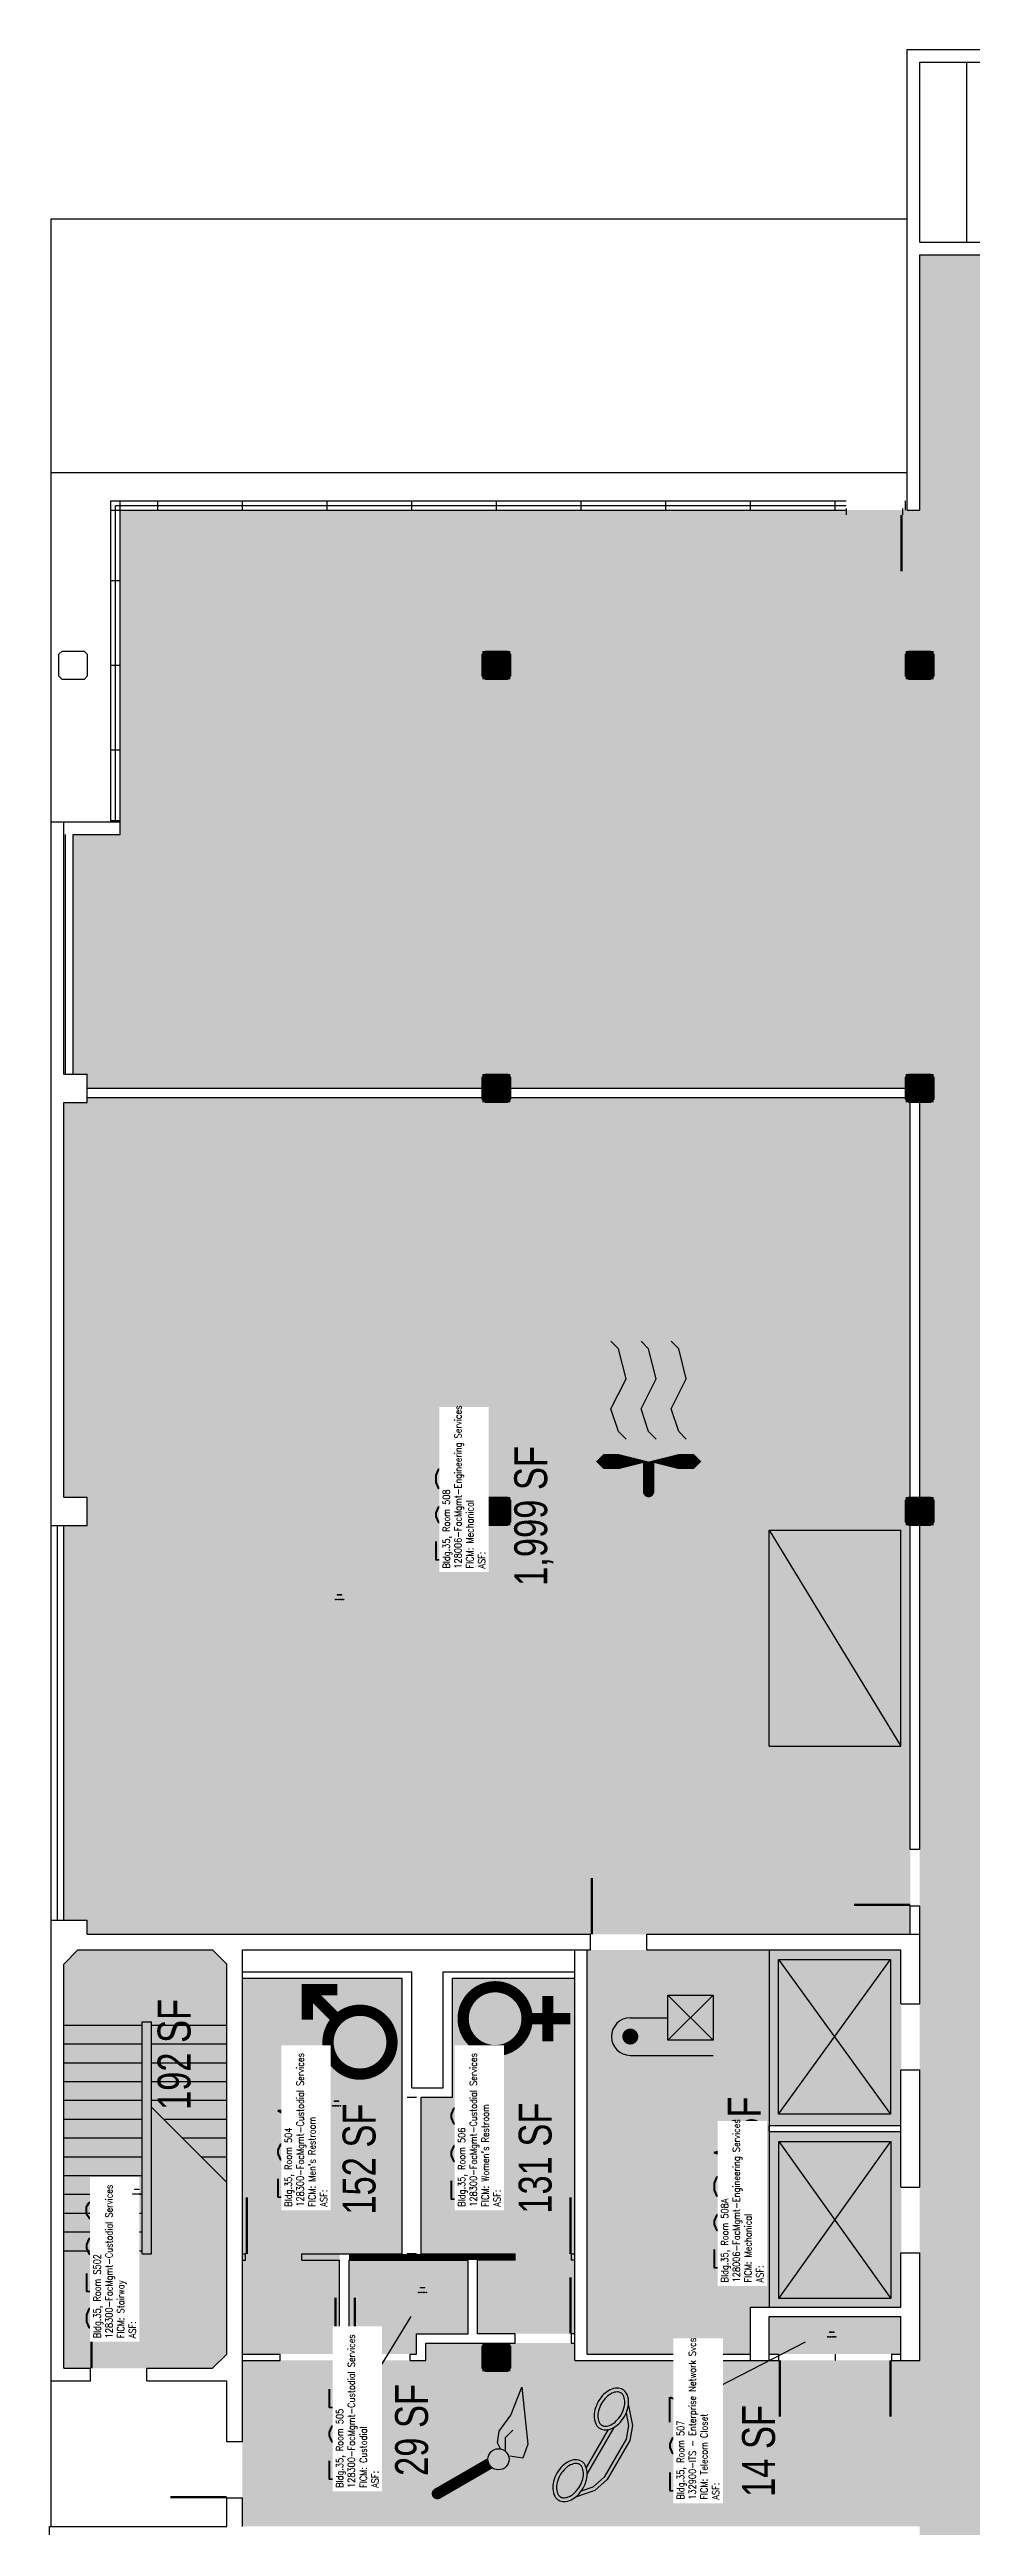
# Model space of a CAD drawing. Header units: inches. Extents: x 0 to 3255, y 0 to 2553.
# Drawn here: x 255 to 843, y 972 to 2553 of the extents above; entities that cross this region are included whole.
import ezdxf
from ezdxf.enums import TextEntityAlignment as Align

# ---------------------------------------------------------------- set-up
doc = ezdxf.new("R2010")
doc.units = ezdxf.units.IN
doc.header["$LTSCALE"] = 10
doc.header["$MEASUREMENT"] = 0
doc.layers.get('0').update_dxf_attribs({"linetype": 'CONTINUOUS'})
for name, color, linetype in [('A-DOOR', 2, 'CONTINUOUS'), ('A-FLOR', 3, 'CONTINUOUS'), ('A-GLAZ', 1, 'CONTINUOUS'), ('A-GLAZ-SILL', 2, 'CONTINUOUS'), ('A-IDEN-CNUM', 7, 'CONTINUOUS'), ('A-IDEN-ICON', 4, 'CONTINUOUS'), ('A-IDEN-RNUM', 7, 'CONTINUOUS'), ('A-IDEN-SNUM', 4, 'CONTINUOUS'), ('A-IDEN-VNUM', 4, 'CONTINUOUS'), ('A-ROOF', 2, 'CONTINUOUS'), ('A-SWAL', 5, 'CONTINUOUS'), ('A-WALL', 5, 'CONTINUOUS'), ('A-WALL-PATT', 7, 'CONTINUOUS'), ('AREA-TEXT', 3, 'CONTINUOUS'), ('Rooms-Category-Color', 7, 'CONTINUOUS'), ('Rooms-College-Color', 7, 'CONTINUOUS'), ('Rooms-Department-Color', 7, 'CONTINUOUS'), ('Rooms-Division-Color', 7, 'CONTINUOUS'), ('Rooms-Information', 7, 'CONTINUOUS')]:
    doc.layers.add(name, color=color, linetype=linetype)
doc.styles.add('AREA', font='arial.ttf', dxfattribs={"width": 0.75, "height": 21})
doc.styles.add('ROOMSNUMBER', font='TXT.SHX', dxfattribs={"height": 0.03})
doc.styles.add('ROOMVNUMBER', font='simplex.shx', dxfattribs={"width": 0.85})

# ---------------------------------------------------------------- blocks, each defined once
blk = doc.blocks.new('CPWOMEN')
at = {"const_width": 0.015}
blk.add_lwpolyline([(-0.0375, 0, 1), (0.0475, 0, 1)], format="xyb", close=True, dxfattribs=at)
for points in [[(0.005, -0.04), (0.005, -0.1)], [(-0.025, -0.07), (0.035, -0.07)]]:
    blk.add_lwpolyline(points, dxfattribs=at)
blk = doc.blocks.new('CPMEN')
at = {"const_width": 0.015}
for points in [[(0.055, 0.01), (0.055, 0.05), (0.015, 0.05)], [(0.0151, 0.0101), (0.055, 0.05)]]:
    blk.add_lwpolyline(points, dxfattribs=at)
blk.add_lwpolyline([(-0.0575, -0.02, 1), (0.0275, -0.02, 1)], format="xyb", close=True, dxfattribs=at)
blk = doc.blocks.new('CPCUST')
for p, q in [((0.0297, -0.0341), (0.0376, -0.0302)), ((0.0376, -0.0302), (0.0533, -0.0324)), ((0.0533, -0.0324), (0.0745, -0.0479)), ((0.0171, -0.0639), (0.02, -0.0466)), ((0.0358, -0.0705), (0.0171, -0.0639)), ((0.0262, -0.0408), (0.0446, -0.0406)), ((0.1117, -0.0625), (0.0358, -0.0705)), ((0.0446, -0.0406), (0.0543, -0.0505)), ((0.0745, -0.0479), (0.1117, -0.0625))]:
    blk.add_line(p, q)
at = {"const_width": 0.015}
blk.add_lwpolyline([(-0.03, 0.05), (0.01, -0.0193)], dxfattribs=at)
at = {"const_width": 0.0075}
blk.add_lwpolyline([(-0.0332, 0.0481, 1), (-0.0268, 0.0519, 1)], format="xyb", close=True, dxfattribs=at)
blk.add_circle((0.0158, -0.0313), 0.0141)
blk = doc.blocks.new('CPMECH')
for p, q in [((0.005, 0.025), (0.015, 0.035)), ((0.015, 0.035), (0.045, 0.045)), ((0.045, 0.045), (0.085, 0.025)), ((0.085, 0.025), (0.125, 0.035)), ((0.125, 0.035), (0.135, 0.045)), ((0.015, -0.005), (0.045, 0.005)), ((0.045, 0.005), (0.085, -0.015)), ((0.125, -0.005), (0.135, 0.005)), ((0.005, -0.015), (0.015, -0.005)), ((0.085, -0.015), (0.125, -0.005)), ((0.005, -0.055), (0.015, -0.045)), ((0.015, -0.045), (0.045, -0.035)), ((0.045, -0.035), (0.085, -0.055)), ((0.085, -0.055), (0.125, -0.045)), ((0.125, -0.045), (0.135, -0.035))]:
    blk.add_line(p, q)
for points in [[(-0.025, -0.005, 0, 0.02, 0), (-0.025, 0.035, 0.02, 0.02, 0), (-0.025, 0.055, 0.02, 0, 0), (-0.025, 0.065, 0, 0, 0)], [(-0.025, -0.005, 0, 0.02, 0), (-0.025, -0.045, 0.02, 0.02, 0), (-0.025, -0.065, 0.02, 0, 0), (-0.025, -0.075, 0, 0, 0)]]:
    blk.add_lwpolyline(points, format="xyseb")
at = {"const_width": 0.0075}
blk.add_lwpolyline([(-0.0682, -0.0069, 1), (-0.0618, -0.0031, 1)], format="xyb", close=True, dxfattribs=at)
at = {"const_width": 0.015}
blk.add_lwpolyline([(-0.025, -0.005), (-0.065, -0.005)], dxfattribs=at)
blk = doc.blocks.new('CPELEV')
for p, q in [((-0.035, 0.03), (-0.035, -0.08)), ((0.015, 0.03), (0.015, -0.02)), ((0.045, -0.08), (-0.015, -0.02)), ((-0.015, -0.08), (0.045, -0.02)), ((-0.015, -0.02), (0.045, -0.02)), ((-0.015, -0.08), (-0.015, -0.02)), ((0.045, -0.02), (0.045, -0.08)), ((0.045, -0.08), (-0.015, -0.08))]:
    blk.add_line(p, q)
at = {"const_width": 0.0106}
blk.add_lwpolyline([(-0.0153, 0.03, 1), (-0.0047, 0.03, 1)], format="xyb", close=True, dxfattribs=at)
blk.add_arc((-0.01, 0.03), 0.025, 0, 180)
blk = doc.blocks.new('CPPHONE')
for p, q in [((0.0096, 0.0252), (-0.0196, -0.0252)), ((0.0169, 0.0279), (-0.0182, -0.0329))]:
    blk.add_line(p, q)
for points in [[(0.0288, 0.0786, 0.139889), (0.0216, 0.0804, 0.107118), (0.0122, 0.0781, 0.079812), (0.0039, 0.0722, 0.067459), (-0.0035, 0.0626, 0.067459), (-0.008, 0.0515, 0.079812), (-0.009, 0.0413, 0.107118), (-0.0064, 0.032, 0.139889), (-0.0012, 0.0267, 0.139889), (0.0061, 0.0248, 0.107118), (0.0155, 0.0272, 0.079812), (0.0238, 0.0331, 0.067459), (0.0312, 0.0426, 0.067459), (0.0357, 0.0538, 0.079812), (0.0367, 0.0639, 0.107118), (0.034, 0.0732, 0.139889)], [(0.0263, 0.0743, 0.139889), (0.0218, 0.0754, 0.107118), (0.0144, 0.0736, 0.079812), (0.0074, 0.0686, 0.067459), (0.0008, 0.0601, 0.067459), (-0.0032, 0.0502, 0.079812), (-0.004, 0.0417, 0.107118), (-0.0019, 0.0344, 0.139889), (0.0013, 0.031, 0.139889), (0.0059, 0.0298, 0.107118), (0.0133, 0.0317, 0.079812), (0.0203, 0.0367, 0.067459), (0.0268, 0.0451, 0.067459), (0.0309, 0.055, 0.079812), (0.0317, 0.0636, 0.107118), (0.0296, 0.0709, 0.139889)], [(-0.0262, -0.0167, 0.139889), (-0.0334, -0.0148, 0.107118), (-0.0428, -0.0172, 0.079812), (-0.0511, -0.0231, 0.067459), (-0.0585, -0.0326, 0.067459), (-0.063, -0.0438, 0.079812), (-0.064, -0.0539, 0.107118), (-0.0614, -0.0632, 0.139889), (-0.0562, -0.0686, 0.139889), (-0.0489, -0.0704, 0.107118), (-0.0395, -0.0681, 0.079812), (-0.0312, -0.0622, 0.067459), (-0.0238, -0.0526, 0.067459), (-0.0193, -0.0415, 0.079812), (-0.0183, -0.0313, 0.107118), (-0.021, -0.022, 0.139889)], [(-0.0287, -0.021, 0.139889), (-0.0332, -0.0198, 0.107118), (-0.0406, -0.0217, 0.079812), (-0.0476, -0.0267, 0.067459), (-0.0542, -0.0351, 0.067459), (-0.0582, -0.045, 0.079812), (-0.059, -0.0536, 0.107118), (-0.0569, -0.0609, 0.139889), (-0.0537, -0.0643, 0.139889), (-0.0491, -0.0654, 0.107118), (-0.0417, -0.0636, 0.079812), (-0.0347, -0.0586, 0.067459), (-0.0282, -0.0501, 0.067459), (-0.0241, -0.0402, 0.079812), (-0.0233, -0.0317, 0.107118), (-0.0254, -0.0244, 0.139889)]]:
    blk.add_lwpolyline(points, format="xyb", close=True)
for points in [[(0.0364, 0.0572), (0.0417, 0.0308), (0.0382, 0.0108), (0.0082, -0.0411), (-0.0083, -0.0558), (-0.0338, -0.0645)], [(0.0334, 0.047), (0.0366, 0.0307), (0.0334, 0.0126), (0.0043, -0.0379), (-0.0109, -0.0514), (-0.0265, -0.0567)]]:
    blk.add_lwpolyline(points)
blk = doc.blocks.new('COL')
at = {"layer": 'A-SWAL'}
blk.add_lwpolyline([(9, 7), (9, -7), (7, -9), (-7, -9), (-9, -7), (-9, 7), (-7, 9), (7, 9)], close=True, dxfattribs=at)
at = {"layer": 'A-WALL-PATT', "const_width": 18}
blk.add_lwpolyline([(0, 9), (0, -9)], dxfattribs=at)

msp = doc.modelspace()

# ---------------------------------------------------------------- hatches: boundary and pattern name
at = {"layer": 'Rooms-Category-Color', "true_color": 0x99d7b2}
for points in [[(2700, 1650), (2700, 1725), (2700, 1728), (2700, 1731), (2700, 1782), (2700, 1881), (2691, 1881), (2691, 1887), (2691, 1893), (2691, 1899), (2709, 1899), (2709, 1890), (2961, 1890), (2961, 1899), (2979, 1899), (2979, 1893), (3085, 1893), (3085, 2052), (3048, 2052), (3048, 2060), (3048, 2160), (3048, 2259), (2700, 2259), (2700, 2422), (2541, 2422), (2535, 2422), (2519, 2422), (2518, 2422), (2507, 2422), (2483, 2422), (2482, 2422), (2471, 2422), (2436, 2422), (2430, 2422), (2430, 2322), (2430, 2259), (2422, 2259), (1088, 2259), (1080, 2259), (1080, 2322), (1080, 2422), (1074, 2422), (921, 2422), (915, 2422), (899, 2422), (898, 2422), (894.4, 2422), (863, 2422), (862, 2422), (858.4, 2422), (810, 2422), (810, 2325), (810, 2322), (810, 2259), (300, 2259), (300, 2169), (300, 2163), (300, 2060), (300, 2052), (270, 2052), (270, 2001), (270, 1995), (270, 1899), (279, 1899), (279, 1890), (810, 1890), (810, 1650)], [(810, 1078), (648, 1078), (636, 1078), (590, 1078), (590, 1089), (588, 1089), (552, 1089), (495, 1089), (495, 1078), (489, 1078), (487, 1078), (485, 1078), (449, 1078), (438, 1078), (432, 1078), (402, 1078), (396, 1078), (378, 1078), (378, 1044), (378, 1026), (378, 996), (378, 990), (378, 972), (431, 972), (467, 972), (810, 972), (810, 816.1), (810, 789), (810, 753), (810, 543), (1083, 543), (1185, 543), (1191, 543), (1470, 543), (1506, 543), (1611, 543), (1617, 543), (1629, 543), (1631, 543), (1632, 543), (1667, 543), (1668, 543), (1790, 543), (1826, 543), (1881, 543), (1881, 549), (1899, 549), (1899, 543), (2151, 543), (2151, 549), (2169, 549), (2169, 543), (2421, 543), (2421, 549), (2439, 549), (2439, 543), (2691, 543), (2691, 549), (2700, 549), (2700, 603), (2700, 611), (2700, 613), (2700, 639), (2700, 647), (2700, 648), (2700, 649), (2700, 672), (2700, 678), (2700, 815), (2700, 972), (2700, 1458), (2700, 1620), (2700, 1650), (2568, 1650), (2568, 810), (2460, 810), (2433, 810), (2427, 810), (2352, 810), (2328, 810), (2325, 810), (2322, 810), (2319, 810), (2316, 810), (2223, 810), (2163, 810), (2157, 810), (2055, 810), (2049, 810), (1893, 810), (1887, 810), (1881, 810), (1629, 810), (1623, 810), (1623, 678), (1623, 672), (1617, 672), (1611, 672), (1575, 672), (1509, 672), (1395, 672), (1359, 672), (1350, 672), (1341, 672), (1324.3, 672), (1305, 672), (1185, 672), (1125, 672), (1089, 672), (1077, 672), (1023, 672), (915, 672), (915, 816), (915, 821), (915, 857), (915, 1034), (915, 1070), (915, 1083), (1050, 1083), (1050, 1566), (1050, 1650), (810, 1650), (810, 1461), (810, 1458), (810, 1404), (810, 1368), (810, 1350), (810, 1305.5), (810, 1263.5), (810, 1188.6), (810, 1146.6)]]:
    msp.add_hatch(color=253, dxfattribs=at).paths.add_polyline_path(points)
at = {"layer": 'Rooms-Category-Color', "true_color": 0xadadad}
for points in [[(279, 1611), (279, 1623), (279, 1629), (270, 1629), (264, 1629), (264, 1881), (270, 1881), (279, 1881), (279, 1884), (804, 1884), (804, 1404), (804, 1368), (804, 1350), (705, 1350), (699, 1350), (636, 1350), (600, 1350), (549, 1350), (531, 1350), (300, 1350), (279, 1350), (279, 1359), (264, 1359), (264, 1611)], [(264, 1073), (264, 1081), (264, 1129), (264, 1142), (264, 1331), (273, 1340), (359, 1340), (368, 1331), (368, 1082), (359, 1073), (317, 1073), (281, 1073)], [(714, 1228), (798.2, 1228), (798.2, 1263.5), (798.2, 1305.5), (798, 1340), (714, 1340), (636, 1340), (598, 1340), (598, 1082), (640, 1082), (648, 1082), (684, 1082), (702, 1082), (702, 1112), (714, 1112), (798, 1112), (798.2, 1146.6), (798.2, 1188.6), (798.2, 1224), (714, 1224)], [(378, 1082), (378, 1198), (378, 1202), (378, 1322), (480, 1322), (480, 1146), (440, 1146), (440, 1082)], [(528, 1095), (528, 1146), (492, 1146), (492, 1246), (512, 1246), (512, 1322), (590, 1322), (590, 1095)], [(485, 1082), (487, 1082), (489, 1082), (489, 1095), (522, 1095), (522, 1142), (446, 1142), (446, 1082), (449, 1082)], [(791, 1082), (792, 1082), (798, 1082), (798, 1106), (714, 1106), (714, 1082), (719, 1082), (720, 1082), (755, 1082)]]:
    msp.add_hatch(color=253, dxfattribs=at).paths.add_polyline_path(points)
at = {"layer": 'Rooms-College-Color', "true_color": 0x80bc67}
msp.add_hatch(color=83, dxfattribs=at).paths.add_polyline_path([(2700, 1650), (2700, 1725), (2700, 1728), (2700, 1731), (2700, 1782), (2700, 1881), (2691, 1881), (2691, 1887), (2691, 1893), (2691, 1899), (2709, 1899), (2709, 1890), (2961, 1890), (2961, 1899), (2979, 1899), (2979, 1893), (3085, 1893), (3085, 2052), (3048, 2052), (3048, 2060), (3048, 2160), (3048, 2259), (2700, 2259), (2700, 2422), (2541, 2422), (2535, 2422), (2519, 2422), (2518, 2422), (2507, 2422), (2483, 2422), (2482, 2422), (2471, 2422), (2436, 2422), (2430, 2422), (2430, 2322), (2430, 2259), (2422, 2259), (1088, 2259), (1080, 2259), (1080, 2322), (1080, 2422), (1074, 2422), (921, 2422), (915, 2422), (899, 2422), (898, 2422), (894.4, 2422), (863, 2422), (862, 2422), (858.4, 2422), (810, 2422), (810, 2325), (810, 2322), (810, 2259), (300, 2259), (300, 2169), (300, 2163), (300, 2060), (300, 2052), (270, 2052), (270, 2001), (270, 1995), (270, 1899), (279, 1899), (279, 1890), (810, 1890), (810, 1650)])
at = {"layer": 'Rooms-College-Color', "true_color": 0xadadad}
for points in [[(279, 1611), (279, 1623), (279, 1629), (270, 1629), (264, 1629), (264, 1881), (270, 1881), (279, 1881), (279, 1884), (804, 1884), (804, 1404), (804, 1368), (804, 1350), (705, 1350), (699, 1350), (636, 1350), (600, 1350), (549, 1350), (531, 1350), (300, 1350), (279, 1350), (279, 1359), (264, 1359), (264, 1611)], [(810, 1078), (648, 1078), (636, 1078), (590, 1078), (590, 1089), (588, 1089), (552, 1089), (495, 1089), (495, 1078), (489, 1078), (487, 1078), (485, 1078), (449, 1078), (438, 1078), (432, 1078), (402, 1078), (396, 1078), (378, 1078), (378, 1044), (378, 1026), (378, 996), (378, 990), (378, 972), (431, 972), (467, 972), (810, 972), (810, 816.1), (810, 789), (810, 753), (810, 543), (1083, 543), (1185, 543), (1191, 543), (1470, 543), (1506, 543), (1611, 543), (1617, 543), (1629, 543), (1631, 543), (1632, 543), (1667, 543), (1668, 543), (1790, 543), (1826, 543), (1881, 543), (1881, 549), (1899, 549), (1899, 543), (2151, 543), (2151, 549), (2169, 549), (2169, 543), (2421, 543), (2421, 549), (2439, 549), (2439, 543), (2691, 543), (2691, 549), (2700, 549), (2700, 603), (2700, 611), (2700, 613), (2700, 639), (2700, 647), (2700, 648), (2700, 649), (2700, 672), (2700, 678), (2700, 815), (2700, 972), (2700, 1458), (2700, 1620), (2700, 1650), (2568, 1650), (2568, 810), (2460, 810), (2433, 810), (2427, 810), (2352, 810), (2328, 810), (2325, 810), (2322, 810), (2319, 810), (2316, 810), (2223, 810), (2163, 810), (2157, 810), (2055, 810), (2049, 810), (1893, 810), (1887, 810), (1881, 810), (1629, 810), (1623, 810), (1623, 678), (1623, 672), (1617, 672), (1611, 672), (1575, 672), (1509, 672), (1395, 672), (1359, 672), (1350, 672), (1341, 672), (1324.3, 672), (1305, 672), (1185, 672), (1125, 672), (1089, 672), (1077, 672), (1023, 672), (915, 672), (915, 816), (915, 821), (915, 857), (915, 1034), (915, 1070), (915, 1083), (1050, 1083), (1050, 1566), (1050, 1650), (810, 1650), (810, 1461), (810, 1458), (810, 1404), (810, 1368), (810, 1350), (810, 1305.5), (810, 1263.5), (810, 1188.6), (810, 1146.6)], [(264, 1073), (264, 1081), (264, 1129), (264, 1142), (264, 1331), (273, 1340), (359, 1340), (368, 1331), (368, 1082), (359, 1073), (317, 1073), (281, 1073)], [(714, 1228), (798.2, 1228), (798.2, 1263.5), (798.2, 1305.5), (798, 1340), (714, 1340), (636, 1340), (598, 1340), (598, 1082), (640, 1082), (648, 1082), (684, 1082), (702, 1082), (702, 1112), (714, 1112), (798, 1112), (798.2, 1146.6), (798.2, 1188.6), (798.2, 1224), (714, 1224)], [(378, 1082), (378, 1198), (378, 1202), (378, 1322), (480, 1322), (480, 1146), (440, 1146), (440, 1082)], [(528, 1095), (528, 1146), (492, 1146), (492, 1246), (512, 1246), (512, 1322), (590, 1322), (590, 1095)], [(485, 1082), (487, 1082), (489, 1082), (489, 1095), (522, 1095), (522, 1142), (446, 1142), (446, 1082), (449, 1082)], [(791, 1082), (792, 1082), (798, 1082), (798, 1106), (714, 1106), (714, 1082), (719, 1082), (720, 1082), (755, 1082)]]:
    msp.add_hatch(color=253, dxfattribs=at).paths.add_polyline_path(points)
at = {"layer": 'Rooms-Department-Color', "true_color": 0x62f98f}
for points in [[(2700, 1650), (2700, 1725), (2700, 1728), (2700, 1731), (2700, 1782), (2700, 1881), (2691, 1881), (2691, 1887), (2691, 1893), (2691, 1899), (2709, 1899), (2709, 1890), (2961, 1890), (2961, 1899), (2979, 1899), (2979, 1893), (3085, 1893), (3085, 2052), (3048, 2052), (3048, 2060), (3048, 2160), (3048, 2259), (2700, 2259), (2700, 2422), (2541, 2422), (2535, 2422), (2519, 2422), (2518, 2422), (2507, 2422), (2483, 2422), (2482, 2422), (2471, 2422), (2436, 2422), (2430, 2422), (2430, 2322), (2430, 2259), (2422, 2259), (1088, 2259), (1080, 2259), (1080, 2322), (1080, 2422), (1074, 2422), (921, 2422), (915, 2422), (899, 2422), (898, 2422), (894.4, 2422), (863, 2422), (862, 2422), (858.4, 2422), (810, 2422), (810, 2325), (810, 2322), (810, 2259), (300, 2259), (300, 2169), (300, 2163), (300, 2060), (300, 2052), (270, 2052), (270, 2001), (270, 1995), (270, 1899), (279, 1899), (279, 1890), (810, 1890), (810, 1650)], [(810, 1078), (648, 1078), (636, 1078), (590, 1078), (590, 1089), (588, 1089), (552, 1089), (495, 1089), (495, 1078), (489, 1078), (487, 1078), (485, 1078), (449, 1078), (438, 1078), (432, 1078), (402, 1078), (396, 1078), (378, 1078), (378, 1044), (378, 1026), (378, 996), (378, 990), (378, 972), (431, 972), (467, 972), (810, 972), (810, 816.1), (810, 789), (810, 753), (810, 543), (1083, 543), (1185, 543), (1191, 543), (1470, 543), (1506, 543), (1611, 543), (1617, 543), (1629, 543), (1631, 543), (1632, 543), (1667, 543), (1668, 543), (1790, 543), (1826, 543), (1881, 543), (1881, 549), (1899, 549), (1899, 543), (2151, 543), (2151, 549), (2169, 549), (2169, 543), (2421, 543), (2421, 549), (2439, 549), (2439, 543), (2691, 543), (2691, 549), (2700, 549), (2700, 603), (2700, 611), (2700, 613), (2700, 639), (2700, 647), (2700, 648), (2700, 649), (2700, 672), (2700, 678), (2700, 815), (2700, 972), (2700, 1458), (2700, 1620), (2700, 1650), (2568, 1650), (2568, 810), (2460, 810), (2433, 810), (2427, 810), (2352, 810), (2328, 810), (2325, 810), (2322, 810), (2319, 810), (2316, 810), (2223, 810), (2163, 810), (2157, 810), (2055, 810), (2049, 810), (1893, 810), (1887, 810), (1881, 810), (1629, 810), (1623, 810), (1623, 678), (1623, 672), (1617, 672), (1611, 672), (1575, 672), (1509, 672), (1395, 672), (1359, 672), (1350, 672), (1341, 672), (1324.3, 672), (1305, 672), (1185, 672), (1125, 672), (1089, 672), (1077, 672), (1023, 672), (915, 672), (915, 816), (915, 821), (915, 857), (915, 1034), (915, 1070), (915, 1083), (1050, 1083), (1050, 1566), (1050, 1650), (810, 1650), (810, 1461), (810, 1458), (810, 1404), (810, 1368), (810, 1350), (810, 1305.5), (810, 1263.5), (810, 1188.6), (810, 1146.6)]]:
    msp.add_hatch(color=91, dxfattribs=at).paths.add_polyline_path(points)
at = {"layer": 'Rooms-Department-Color', "true_color": 0xacacac}
for points in [[(279, 1611), (279, 1623), (279, 1629), (270, 1629), (264, 1629), (264, 1881), (270, 1881), (279, 1881), (279, 1884), (804, 1884), (804, 1404), (804, 1368), (804, 1350), (705, 1350), (699, 1350), (636, 1350), (600, 1350), (549, 1350), (531, 1350), (300, 1350), (279, 1350), (279, 1359), (264, 1359), (264, 1611)], [(264, 1073), (264, 1081), (264, 1129), (264, 1142), (264, 1331), (273, 1340), (359, 1340), (368, 1331), (368, 1082), (359, 1073), (317, 1073), (281, 1073)], [(714, 1228), (798.2, 1228), (798.2, 1263.5), (798.2, 1305.5), (798, 1340), (714, 1340), (636, 1340), (598, 1340), (598, 1082), (640, 1082), (648, 1082), (684, 1082), (702, 1082), (702, 1112), (714, 1112), (798, 1112), (798.2, 1146.6), (798.2, 1188.6), (798.2, 1224), (714, 1224)], [(378, 1082), (378, 1198), (378, 1202), (378, 1322), (480, 1322), (480, 1146), (440, 1146), (440, 1082)], [(528, 1095), (528, 1146), (492, 1146), (492, 1246), (512, 1246), (512, 1322), (590, 1322), (590, 1095)], [(485, 1082), (487, 1082), (489, 1082), (489, 1095), (522, 1095), (522, 1142), (446, 1142), (446, 1082), (449, 1082)], [(791, 1082), (792, 1082), (798, 1082), (798, 1106), (714, 1106), (714, 1082), (719, 1082), (720, 1082), (755, 1082)]]:
    msp.add_hatch(color=253, dxfattribs=at).paths.add_polyline_path(points)
at = {"layer": 'Rooms-Division-Color', "true_color": 0x62f98f}
for points in [[(2700, 1650), (2700, 1725), (2700, 1728), (2700, 1731), (2700, 1782), (2700, 1881), (2691, 1881), (2691, 1887), (2691, 1893), (2691, 1899), (2709, 1899), (2709, 1890), (2961, 1890), (2961, 1899), (2979, 1899), (2979, 1893), (3085, 1893), (3085, 2052), (3048, 2052), (3048, 2060), (3048, 2160), (3048, 2259), (2700, 2259), (2700, 2422), (2541, 2422), (2535, 2422), (2519, 2422), (2518, 2422), (2507, 2422), (2483, 2422), (2482, 2422), (2471, 2422), (2436, 2422), (2430, 2422), (2430, 2322), (2430, 2259), (2422, 2259), (1088, 2259), (1080, 2259), (1080, 2322), (1080, 2422), (1074, 2422), (921, 2422), (915, 2422), (899, 2422), (898, 2422), (894.4, 2422), (863, 2422), (862, 2422), (858.4, 2422), (810, 2422), (810, 2325), (810, 2322), (810, 2259), (300, 2259), (300, 2169), (300, 2163), (300, 2060), (300, 2052), (270, 2052), (270, 2001), (270, 1995), (270, 1899), (279, 1899), (279, 1890), (810, 1890), (810, 1650)], [(810, 1078), (648, 1078), (636, 1078), (590, 1078), (590, 1089), (588, 1089), (552, 1089), (495, 1089), (495, 1078), (489, 1078), (487, 1078), (485, 1078), (449, 1078), (438, 1078), (432, 1078), (402, 1078), (396, 1078), (378, 1078), (378, 1044), (378, 1026), (378, 996), (378, 990), (378, 972), (431, 972), (467, 972), (810, 972), (810, 816.1), (810, 789), (810, 753), (810, 543), (1083, 543), (1185, 543), (1191, 543), (1470, 543), (1506, 543), (1611, 543), (1617, 543), (1629, 543), (1631, 543), (1632, 543), (1667, 543), (1668, 543), (1790, 543), (1826, 543), (1881, 543), (1881, 549), (1899, 549), (1899, 543), (2151, 543), (2151, 549), (2169, 549), (2169, 543), (2421, 543), (2421, 549), (2439, 549), (2439, 543), (2691, 543), (2691, 549), (2700, 549), (2700, 603), (2700, 611), (2700, 613), (2700, 639), (2700, 647), (2700, 648), (2700, 649), (2700, 672), (2700, 678), (2700, 815), (2700, 972), (2700, 1458), (2700, 1620), (2700, 1650), (2568, 1650), (2568, 810), (2460, 810), (2433, 810), (2427, 810), (2352, 810), (2328, 810), (2325, 810), (2322, 810), (2319, 810), (2316, 810), (2223, 810), (2163, 810), (2157, 810), (2055, 810), (2049, 810), (1893, 810), (1887, 810), (1881, 810), (1629, 810), (1623, 810), (1623, 678), (1623, 672), (1617, 672), (1611, 672), (1575, 672), (1509, 672), (1395, 672), (1359, 672), (1350, 672), (1341, 672), (1324.3, 672), (1305, 672), (1185, 672), (1125, 672), (1089, 672), (1077, 672), (1023, 672), (915, 672), (915, 816), (915, 821), (915, 857), (915, 1034), (915, 1070), (915, 1083), (1050, 1083), (1050, 1566), (1050, 1650), (810, 1650), (810, 1461), (810, 1458), (810, 1404), (810, 1368), (810, 1350), (810, 1305.5), (810, 1263.5), (810, 1188.6), (810, 1146.6)]]:
    msp.add_hatch(color=91, dxfattribs=at).paths.add_polyline_path(points)
at = {"layer": 'Rooms-Division-Color', "true_color": 0xadadad}
for points in [[(279, 1611), (279, 1623), (279, 1629), (270, 1629), (264, 1629), (264, 1881), (270, 1881), (279, 1881), (279, 1884), (804, 1884), (804, 1404), (804, 1368), (804, 1350), (705, 1350), (699, 1350), (636, 1350), (600, 1350), (549, 1350), (531, 1350), (300, 1350), (279, 1350), (279, 1359), (264, 1359), (264, 1611)], [(264, 1073), (264, 1081), (264, 1129), (264, 1142), (264, 1331), (273, 1340), (359, 1340), (368, 1331), (368, 1082), (359, 1073), (317, 1073), (281, 1073)], [(714, 1228), (798.2, 1228), (798.2, 1263.5), (798.2, 1305.5), (798, 1340), (714, 1340), (636, 1340), (598, 1340), (598, 1082), (640, 1082), (648, 1082), (684, 1082), (702, 1082), (702, 1112), (714, 1112), (798, 1112), (798.2, 1146.6), (798.2, 1188.6), (798.2, 1224), (714, 1224)], [(378, 1082), (378, 1198), (378, 1202), (378, 1322), (480, 1322), (480, 1146), (440, 1146), (440, 1082)], [(528, 1095), (528, 1146), (492, 1146), (492, 1246), (512, 1246), (512, 1322), (590, 1322), (590, 1095)], [(485, 1082), (487, 1082), (489, 1082), (489, 1095), (522, 1095), (522, 1142), (446, 1142), (446, 1082), (449, 1082)], [(791, 1082), (792, 1082), (798, 1082), (798, 1106), (714, 1106), (714, 1082), (719, 1082), (720, 1082), (755, 1082)]]:
    msp.add_hatch(color=253, dxfattribs=at).paths.add_polyline_path(points)

# ---------------------------------------------------------------- linework, layer by layer
at = {"layer": 'A-DOOR'}
for points in [[(798.3, 2256, 1.5, 1.5, 0), (798.3, 2220, 0, 0, 0), (797.5, 2220, 0, 0, -0.414214), (763, 2257.5, 0, 0, -0.414214)], [(804, 1368.7, 1.5, 1.5, 0), (768, 1368.7, 0, 0, 0), (768, 1369.5, 0, 0, -0.414214), (805.5, 1404, 0, 0, -0.414214)], [(600.8, 1350, 1.5, 1.5, 0), (600.8, 1386, 0, 0, 0), (601.5, 1386, 0, 0, -0.414214), (636, 1348.5, 0, 0, -0.414214)], [(380.8, 1146, 1.5, 1.5, 0), (380.8, 1182, 0, 0, 0), (381.5, 1182, 0, 0, -0.414214), (416, 1144.5, 0, 0, -0.414214)], [(587.3, 1146, 1.5, 1.5, 0), (587.3, 1182, 0, 0, 0), (586.5, 1182, 0, 0, 0.414214), (552, 1144.5, 0, 0, 0.414214)], [(587.3, 1095, 1.5, 1.5, 0), (587.3, 1131, 0, 0, 0), (586.5, 1131, 0, 0, 0.414214), (552, 1093.5, 0, 0, 0.414214)], [(281.8, 1073, 1.5, 1.5, 0), (281.8, 1109, 0, 0, 0), (282.5, 1109, 0, 0, -0.414214), (317, 1071.5, 0, 0, -0.414214)], [(437.3, 1082, 1.5, 1.5, 0), (437.3, 1118, 0, 0, 0), (436.5, 1118, 0, 0, 0.414214), (402, 1080.5, 0, 0, 0.414214)], [(449.8, 1082, 1.5, 1.5, 0), (449.8, 1118, 0, 0, 0), (450.5, 1118, 0, 0, -0.414214), (485, 1080.5, 0, 0, -0.414214)], [(720.8, 1078, 1.5, 1.5, 0), (720.8, 1042, 0, 0, 0), (721.5, 1042, 0, 0, 0.414214), (756, 1079.5, 0, 0, 0.414214)], [(791.3, 1078, 1.5, 1.5, 0), (791.3, 1042, 0, 0, 0), (790.5, 1042, 0, 0, -0.414214), (756, 1079.5, 0, 0, -0.414214)], [(368, 990.7, 1.5, 1.5, 0), (332, 990.7, 0, 0, 0), (332, 991.5, 0, 0, -0.414214), (369.5, 1026, 0, 0, -0.414214)]]:
    msp.add_lwpolyline(points, format="xyseb", dxfattribs=at)
at = {"layer": 'A-FLOR'}
for p, q in [((714, 1608), (798, 1608)), ((714, 1470), (714, 1608)), ((714, 1608), (798, 1470)), ((798, 1470), (798, 1608)), ((714, 1470), (798, 1470)), ((714, 1340), (714, 1112)), ((720, 1333.9), (791.3, 1333.9)), ((720, 1235.2), (720, 1333.9)), ((720, 1333.9), (791.3, 1235.2)), ((720, 1235.2), (791.3, 1333.9)), ((791.3, 1333.9), (791.3, 1235.2)), ((264, 1292), (314, 1292)), ((314, 1146), (314, 1294)), ((314, 1294), (320, 1294)), ((320, 1146), (320, 1294)), ((320, 1292), (368, 1292)), ((264, 1280), (314, 1280)), ((264, 1268), (314, 1268)), ((320, 1280), (368, 1280)), ((320, 1268), (368, 1268)), ((264, 1256), (314, 1256)), ((320, 1256), (368, 1256)), ((264, 1244), (314, 1244)), ((320, 1244), (368, 1244)), ((368, 1191.6), (320, 1239.7)), ((791.3, 1235.2), (720, 1235.2)), ((264, 1232), (314, 1232)), ((264, 1220), (314, 1220)), ((327.7, 1232), (368, 1232)), ((339.7, 1220), (368, 1220)), ((720.1, 1217.7), (791.5, 1217.7)), ((720.1, 1117.5), (720.1, 1217.7)), ((720.1, 1217.7), (791.5, 1117.5)), ((720.1, 1117.5), (791.5, 1217.7)), ((791.5, 1217.7), (791.5, 1117.5)), ((264, 1208), (314, 1208)), ((351.7, 1208), (368, 1208)), ((264, 1196), (314, 1196)), ((264, 1184), (314, 1184)), ((264, 1172), (314, 1172)), ((264, 1160), (314, 1160)), ((264, 1148), (314, 1148)), ((314, 1146), (320, 1146)), ((791.5, 1117.5), (720.1, 1117.5)), ((256, 972), (256, 1065))]:
    msp.add_line(p, q, dxfattribs=at)
at = {"layer": 'A-GLAZ'}
for p, q in [((297, 2262), (763, 2262)), ((297, 2060), (297, 2262)), ((300, 2259), (300, 2265)), ((324, 2259), (324, 2265)), ((378, 2259), (378, 2265)), ((432, 2259), (432, 2265)), ((486, 2259), (486, 2265)), ((540, 2259), (540, 2265)), ((594, 2259), (594, 2265)), ((648, 2259), (648, 2265)), ((702, 2259), (702, 2265)), ((756, 2259), (756, 2265)), ((801, 2259), (801, 2265)), ((294, 2259), (300, 2259)), ((294, 2214), (300, 2214)), ((294, 2160), (300, 2160)), ((294, 2106), (300, 2106)), ((294, 2061), (300, 2061))]:
    msp.add_line(p, q, dxfattribs=at)
at = {"layer": 'A-GLAZ-SILL'}
for p, q in [((294, 2265), (763, 2265)), ((294, 2060), (294, 2265)), ((300, 2259), (763, 2259)), ((300, 2060), (300, 2259))]:
    msp.add_line(p, q, dxfattribs=at)
at = {"layer": 'A-IDEN-ICON'}
msp.add_line((464.2, 1071), (485.6, 1106.1), dxfattribs=at)
at = {"layer": 'A-IDEN-VNUM'}
msp.add_line((674.8, 1057.7), (737.1, 1089.8), dxfattribs=at)
at = {"layer": 'A-ROOF'}
for p, q in [((256, 2445), (802, 2445)), ((256, 2060), (256, 2445)), ((256, 2283), (802, 2283))]:
    msp.add_line(p, q, dxfattribs=at)
at = {"layer": 'A-WALL'}
for p, q in [((802, 2259), (802, 2553)), ((802, 2553), (1088, 2553)), ((810, 2545), (1071, 2545)), ((810, 2430), (810, 2545)), ((840, 2430), (840, 2545)), ((810, 2430), (862, 2430)), ((810, 2259), (810, 2422)), ((810, 2422), (862, 2422)), ((763, 2260), (763, 2256)), ((799, 2260), (799, 2256)), ((802, 2259), (810, 2259)), ((256, 1611), (256, 2060)), ((256, 2060), (264, 2060)), ((264, 1899), (264, 2060)), ((264, 2060), (300, 2060)), ((300, 2052), (300, 2060)), ((265, 2052), (265, 1899)), ((270, 2052), (300, 2052)), ((270, 1899), (270, 2052)), ((264, 1899), (279, 1899)), ((279, 1881), (279, 1899)), ((279, 1890), (531, 1890)), ((279, 1884), (531, 1884)), ((549, 1890), (801, 1890)), ((549, 1884), (801, 1884)), ((264, 1629), (264, 1881)), ((264, 1881), (279, 1881)), ((804, 1629), (804, 1881)), ((810, 1629), (810, 1881)), ((264, 1629), (279, 1629)), ((279, 1611), (279, 1629)), ((256, 1359), (256, 1611)), ((256, 1611), (279, 1611)), ((260, 1359), (260, 1611)), ((264, 1359), (264, 1611)), ((804, 1404), (804, 1611)), ((810, 1404), (810, 1611)), ((810, 1404), (804, 1404)), ((810, 1368), (804, 1368)), ((804, 1350), (804, 1368)), ((810, 1350), (810, 1368)), ((256, 1142), (256, 1359)), ((256, 1359), (279, 1359)), ((279, 1350), (279, 1359)), ((279, 1350), (600, 1350)), ((600, 1340), (600, 1350)), ((636, 1340), (636, 1350)), ((636, 1350), (810, 1350)), ((810, 1305.5), (810, 1350)), ((273, 1340), (264, 1331)), ((264, 1142), (264, 1331)), ((273, 1340), (359, 1340)), ((368, 1331), (359, 1340)), ((368, 1082), (368, 1331)), ((378, 1340), (600, 1340)), ((378, 1026), (378, 1340)), ((590, 1078), (590, 1340)), ((598, 1082), (598, 1340)), ((636, 1340), (798, 1340)), ((798, 1305.5), (798, 1340)), ((378, 1326), (486, 1326)), ((378, 1322), (480, 1322)), ((480, 1146), (480, 1322)), ((486, 1252), (486, 1326)), ((506, 1326), (590, 1326)), ((506, 1252), (506, 1326)), ((512, 1246), (512, 1322)), ((512, 1322), (590, 1322)), ((798.2, 1305.5), (810, 1305.5)), ((486, 1252), (506, 1252)), ((798, 1188.6), (798, 1263.5)), ((798.2, 1263.5), (810, 1263.5)), ((810, 1188.6), (810, 1263.5)), ((483, 1246), (489, 1246)), ((492, 1146), (492, 1246)), ((492, 1246), (512, 1246)), ((714, 1228), (798, 1228)), ((714, 1224), (714, 1228)), ((714, 1224), (798, 1224)), ((798.2, 1188.6), (810, 1188.6)), ((256, 1065), (256, 1142)), ((264, 1073), (264, 1142)), ((378, 1146), (380, 1146)), ((378, 1142), (380, 1142)), ((380, 1142), (380, 1146)), ((416, 1142), (416, 1146)), ((416, 1146), (480, 1146)), ((416, 1142), (440, 1142)), ((440, 1082), (440, 1142)), ((446, 1082), (446, 1142)), ((446, 1142), (522, 1142)), ((489, 1146), (483, 1146)), ((492, 1146), (552, 1146)), ((522, 1095), (522, 1142)), ((552, 1142), (528, 1142)), ((528, 1095), (528, 1142)), ((552, 1142), (552, 1146)), ((588, 1142), (588, 1146)), ((588, 1146), (590, 1146)), ((590, 1142), (588, 1142)), ((798, 1112), (798, 1146.6)), ((798.2, 1146.6), (810, 1146.6)), ((810, 1078), (810, 1146.6)), ((702, 1078), (702, 1112)), ((702, 1112), (798, 1112)), ((489, 1082), (489, 1095)), ((489, 1095), (522, 1095)), ((552, 1095), (528, 1095)), ((552, 1089), (552, 1095)), ((588, 1089), (588, 1095)), ((590, 1095), (588, 1095)), ((714, 1078), (714, 1106)), ((714, 1106), (798, 1106)), ((798, 1078), (798, 1106)), ((359, 1073), (368, 1082)), ((378, 1082), (402, 1082)), ((378, 1078), (402, 1078)), ((402, 1078), (402, 1082)), ((438, 1078), (438, 1082)), ((438, 1082), (440, 1082)), ((438, 1078), (449, 1078)), ((446, 1082), (449, 1082)), ((449, 1078), (449, 1082)), ((485, 1078), (485, 1082)), ((485, 1082), (489, 1082)), ((485, 1078), (495, 1078)), ((495, 1089), (552, 1089)), ((495, 1078), (495, 1089)), ((588, 1089), (590, 1089)), ((590, 1078), (702, 1078)), ((598, 1082), (702, 1082)), ((702, 1078), (714, 1078)), ((714, 1082), (720, 1082)), ((714, 1078), (720, 1078)), ((720, 1082), (720, 1078)), ((756, 1082), (756, 1078)), ((792, 1082), (792, 1078)), ((792, 1082), (798, 1082)), ((792, 1078), (798, 1078)), ((798, 1078), (810, 1078)), ((256, 1065), (281, 1065)), ((264, 1073), (281, 1073)), ((281, 1065), (281, 1073)), ((317, 1065), (317, 1073)), ((317, 1073), (359, 1073)), ((317, 1065), (368, 1065)), ((368, 1026), (368, 1065)), ((378, 1026), (368, 1026)), ((378, 990), (368, 990)), ((368, 972), (368, 990)), ((378, 972), (378, 990)), ((255, 972), (368, 972)), ((255, 954), (255, 972))]:
    msp.add_line(p, q, dxfattribs=at)
msp.add_lwpolyline([(279, 2167), (279, 2153), (277, 2151), (263, 2151), (261, 2153), (261, 2167), (263, 2169), (277, 2169)], close=True, dxfattribs=at)
at = {"layer": 'A-WALL', "const_width": 4}
msp.add_lwpolyline([(446, 1144), (552, 1144)], dxfattribs=at)

# ---------------------------------------------------------------- block references
at = {"xscale": 0.9999999962747097, "yscale": 0.9999999962747097, "zscale": 0.9999999962747097}
for p in [(540, 2160), (810, 2160), (540, 1890), (810, 1890), (540, 1620), (810, 1620), (540, 1080)]:
    msp.add_blockref('COL', p, dxfattribs=at)
at = {"layer": 'A-IDEN-ICON', "xscale": 480, "yscale": 480, "zscale": 480}
for name, p, rotation in [('CPMECH', (634.7, 1663.7), 89.99999996931751), ('CPMEN', (443.4, 1288.3), 89.99999996931751), ('CPWOMEN', (539.2, 1293.7), 89.99999996931751), ('CPELEV', (639.8, 1289.5), 89.99999996931751), ('CPCUST', (526.3, 1007.3), 89.99999996931751), ('CPPHONE', (606.7, 1021.7), 359.999999968984)]:
    msp.add_blockref(name, p, dxfattribs=dict(at, rotation=rotation))

# ---------------------------------------------------------------- texts
at = {"layer": 'A-IDEN-CNUM', "style": 'ROOMSNUMBER'}
for s, p in [('CAD #035-0_0508-00', (440, 1563.7)), ('CAD #035-0_0504-00', (438, 1240.5)), ('CAD #035-0_0506-00', (534.3, 1206.1)), ('CAD #035-0_0505-00', (492.9, 1121.4)), ('CAD #035-0_0507-00', (754, 1093))]:
    msp.add_text(s, height=0.36, rotation=360, dxfattribs=at).set_placement(p, align=Align.MIDDLE_CENTER)
for s, p in [('CAD #035-0_S502-00', (310.7, 1184.2)), ('CAD #035-0_0508-0A', (691, 1175.7))]:
    msp.add_text(s, height=0.36, rotation=360, dxfattribs=at).set_placement(p, align=Align.MIDDLE)
at = {"layer": 'A-IDEN-RNUM', "style": 'ROOMSNUMBER'}
for s, p in [('0508-00', (440, 1566.7)), ('0504-00', (438, 1243.5)), ('0506-00', (534.3, 1209.1)), ('0505-00', (492.9, 1124.4)), ('0507-00', (754, 1096))]:
    msp.add_text(s, height=0.36, rotation=360, dxfattribs=at).set_placement(p, align=Align.MIDDLE_CENTER)
for s, p in [('S502-00', (310.7, 1187.2)), ('0508-A0', (691, 1178.7))]:
    msp.add_text(s, height=0.36, rotation=360, dxfattribs=at).set_placement(p, align=Align.MIDDLE)
at = {"layer": 'A-IDEN-SNUM', "style": 'ROOMSNUMBER'}
for s, p in [('0350050800', (440, 1566.7)), ('0350050400', (438, 1243.5)), ('0350050600', (534.3, 1209.1)), ('0350050500', (492.9, 1124.4)), ('0350050700', (754, 1096))]:
    msp.add_text(s, height=0.36, rotation=360, dxfattribs=at).set_placement(p, align=Align.MIDDLE_CENTER)
for s, p in [('0350S50200', (310.7, 1187.2)), ('03500508A0', (691, 1178.7))]:
    msp.add_text(s, height=0.36, rotation=360, dxfattribs=at).set_placement(p, align=Align.MIDDLE)
at = {"layer": 'A-IDEN-VNUM', "style": 'ROOMVNUMBER', "width": 0.85}
for s, p in [('508', (517.1, 1617.8)), ('504', (416.3, 1211.1)), ('506', (526.9, 1209.9)), ('508A', (694.6, 1176.3)), ('S502', (294.3, 1139.3)), ('505', (449, 1031)), ('507', (666.4, 1023.6))]:
    msp.add_text(s, height=31.5, rotation=90, dxfattribs=at).set_placement(p, align=Align.MIDDLE_CENTER)
at = {"layer": 'AREA-TEXT', "style": 'AREA', "width": 0.75}
for s, p in [('1,999 SF', (561.9, 1617)), ('192 SF', (334.4, 1273.3)), ('152 SF', (452.4, 1206.5)), ('131 SF', (564.7, 1207.1)), ('336 SF', (698.1, 1211)), ('29 SF', (485.9, 1033.6)), ('14 SF', (707.2, 1020.2))]:
    msp.add_text(s, height=21, rotation=90, dxfattribs=at).set_placement(p, align=Align.MIDDLE_CENTER)

# ---------------------------------------------------------------- next in the draw order: texts
at = {"layer": 'Rooms-Information', "char_height": 4.5, "width": 100.8, "attachment_point": 7, "rotation": 90, "style": 'ROOMVNUMBER', "bg_fill": 3, "box_fill_scale": 1.5, "bg_fill_color": 256, "bg_fill_true_color": 13158600, "bg_fill_transparency": 0}
for s, insert in [('Bldg.35, Room 508^M^J128006-FacMgmt-Engineering Services^M^JFICM: Mechanical^M^JASF: ', (532.8, 1583.4)), ("Bldg.35, Room 504^M^J128300-FacMgmt-Custodial Services^M^JFICM: Men's Restroom^M^JASF: ", (432.1, 1176.1)), ("Bldg.35, Room 506^M^J128300-FacMgmt-Custodial Services^M^JFICM: Women's Restroom^M^JASF: ", (542.6, 1176.1)), ('Bldg.35, Room 508A^M^J128006-FacMgmt-Engineering Services^M^JFICM: Mechanical^M^JASF: ', (710.3, 1127.8)), ('Bldg.35, Room S502^M^J128300-FacMgmt-Custodial Services^M^JFICM: Stairway^M^JASF: ', (310.1, 1092.1)), ('Bldg.35, Room 505^M^J128300-FacMgmt-Custodial Services^M^JFICM: Custodial^M^JASF: ', (464.8, 996.6)), ('Bldg.35, Room 507^M^J132900-ITS - Enterprise Network Svcs^M^JFICM: Telecom Closet^M^JASF: ', (682.2, 989.1))]:
    msp.add_mtext(s, dxfattribs=dict(at, insert=insert))

doc.saveas('drawing.dxf')
